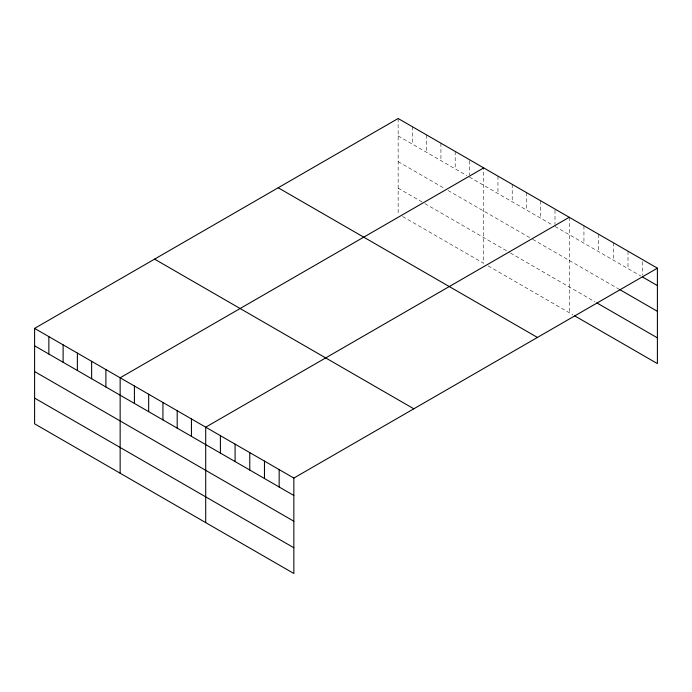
<?xml version="1.0" encoding="UTF-8"?>
<svg xmlns="http://www.w3.org/2000/svg" width="692" height="692" viewBox="0 0 692 692"><rect width="100%" height="100%" fill="white"/><g stroke="black" fill="none" stroke-linecap="round" stroke-linejoin="round"><path stroke-width="0.52" stroke-dasharray="3.46 2.59" d="M398.151 118.505L398.151 213.932M398.151 135.917L466.771 175.534M469.444 177.074L552.32 224.926M554.993 226.466L640.87 276.047M398.151 161.66L444.489 188.414M448.053 190.473L531.828 238.835M532.719 239.354L618.838 289.074M398.151 188.181L423.997 203.102M424.888 203.621L509.546 252.493M510.437 253.012L594.964 301.816M402.606 216.501L483.699 263.323L483.699 167.897M488.163 265.892L572.924 314.834M642.712 261.749L642.712 275.061M628.016 251.213L628.016 268.626M613.328 242.736L613.328 260.149M598.641 234.251L598.641 251.663M583.944 225.774L583.944 243.186M569.256 217.288L569.256 312.715M554.993 210.083L554.993 224.416M540.737 200.827L540.737 218.24M526.482 192.592L526.482 210.005M512.218 184.357L512.218 201.77M497.963 176.131L497.963 193.535M469.444 160.691L469.444 175.024M455.189 151.427L455.189 168.839M440.925 143.201L440.925 160.613M426.67 134.966L426.67 152.378M412.406 126.731L412.406 144.144"/><path stroke-width="1.04" d="M34.6 328.397L293.849 478.068L293.849 573.495L34.6 423.824L34.6 328.397L398.151 118.505L657.4 268.176L657.4 363.603L574.767 315.898M483.699 167.897L120.148 377.789L120.148 473.216M569.256 217.288L205.706 427.18L205.706 522.607M293.849 478.068L657.4 268.176M642.712 277.111L657.4 285.588M619.755 289.602L657.4 311.331M596.798 302.871L657.4 337.86M278.175 187.766L537.424 337.445M154.575 259.128L413.825 408.808M34.6 345.81L293.849 495.481M34.6 371.552L293.849 521.232M34.6 398.082L293.849 547.753M279.161 469.591L279.161 487.004M264.465 461.106L264.465 478.518M249.777 452.629L249.777 470.041M235.09 444.143L235.09 461.555M220.393 435.666L220.393 453.078M191.442 418.954L191.442 436.358M177.187 410.719L177.187 428.132M162.931 402.485L162.931 419.897M148.668 394.25L148.668 411.662M134.412 386.024L134.412 403.436M105.893 369.554L105.893 386.966M91.638 361.328L91.638 378.74M77.374 353.093L77.374 370.505M63.119 344.858L63.119 362.271M48.855 336.632L48.855 354.036"/></g></svg>
